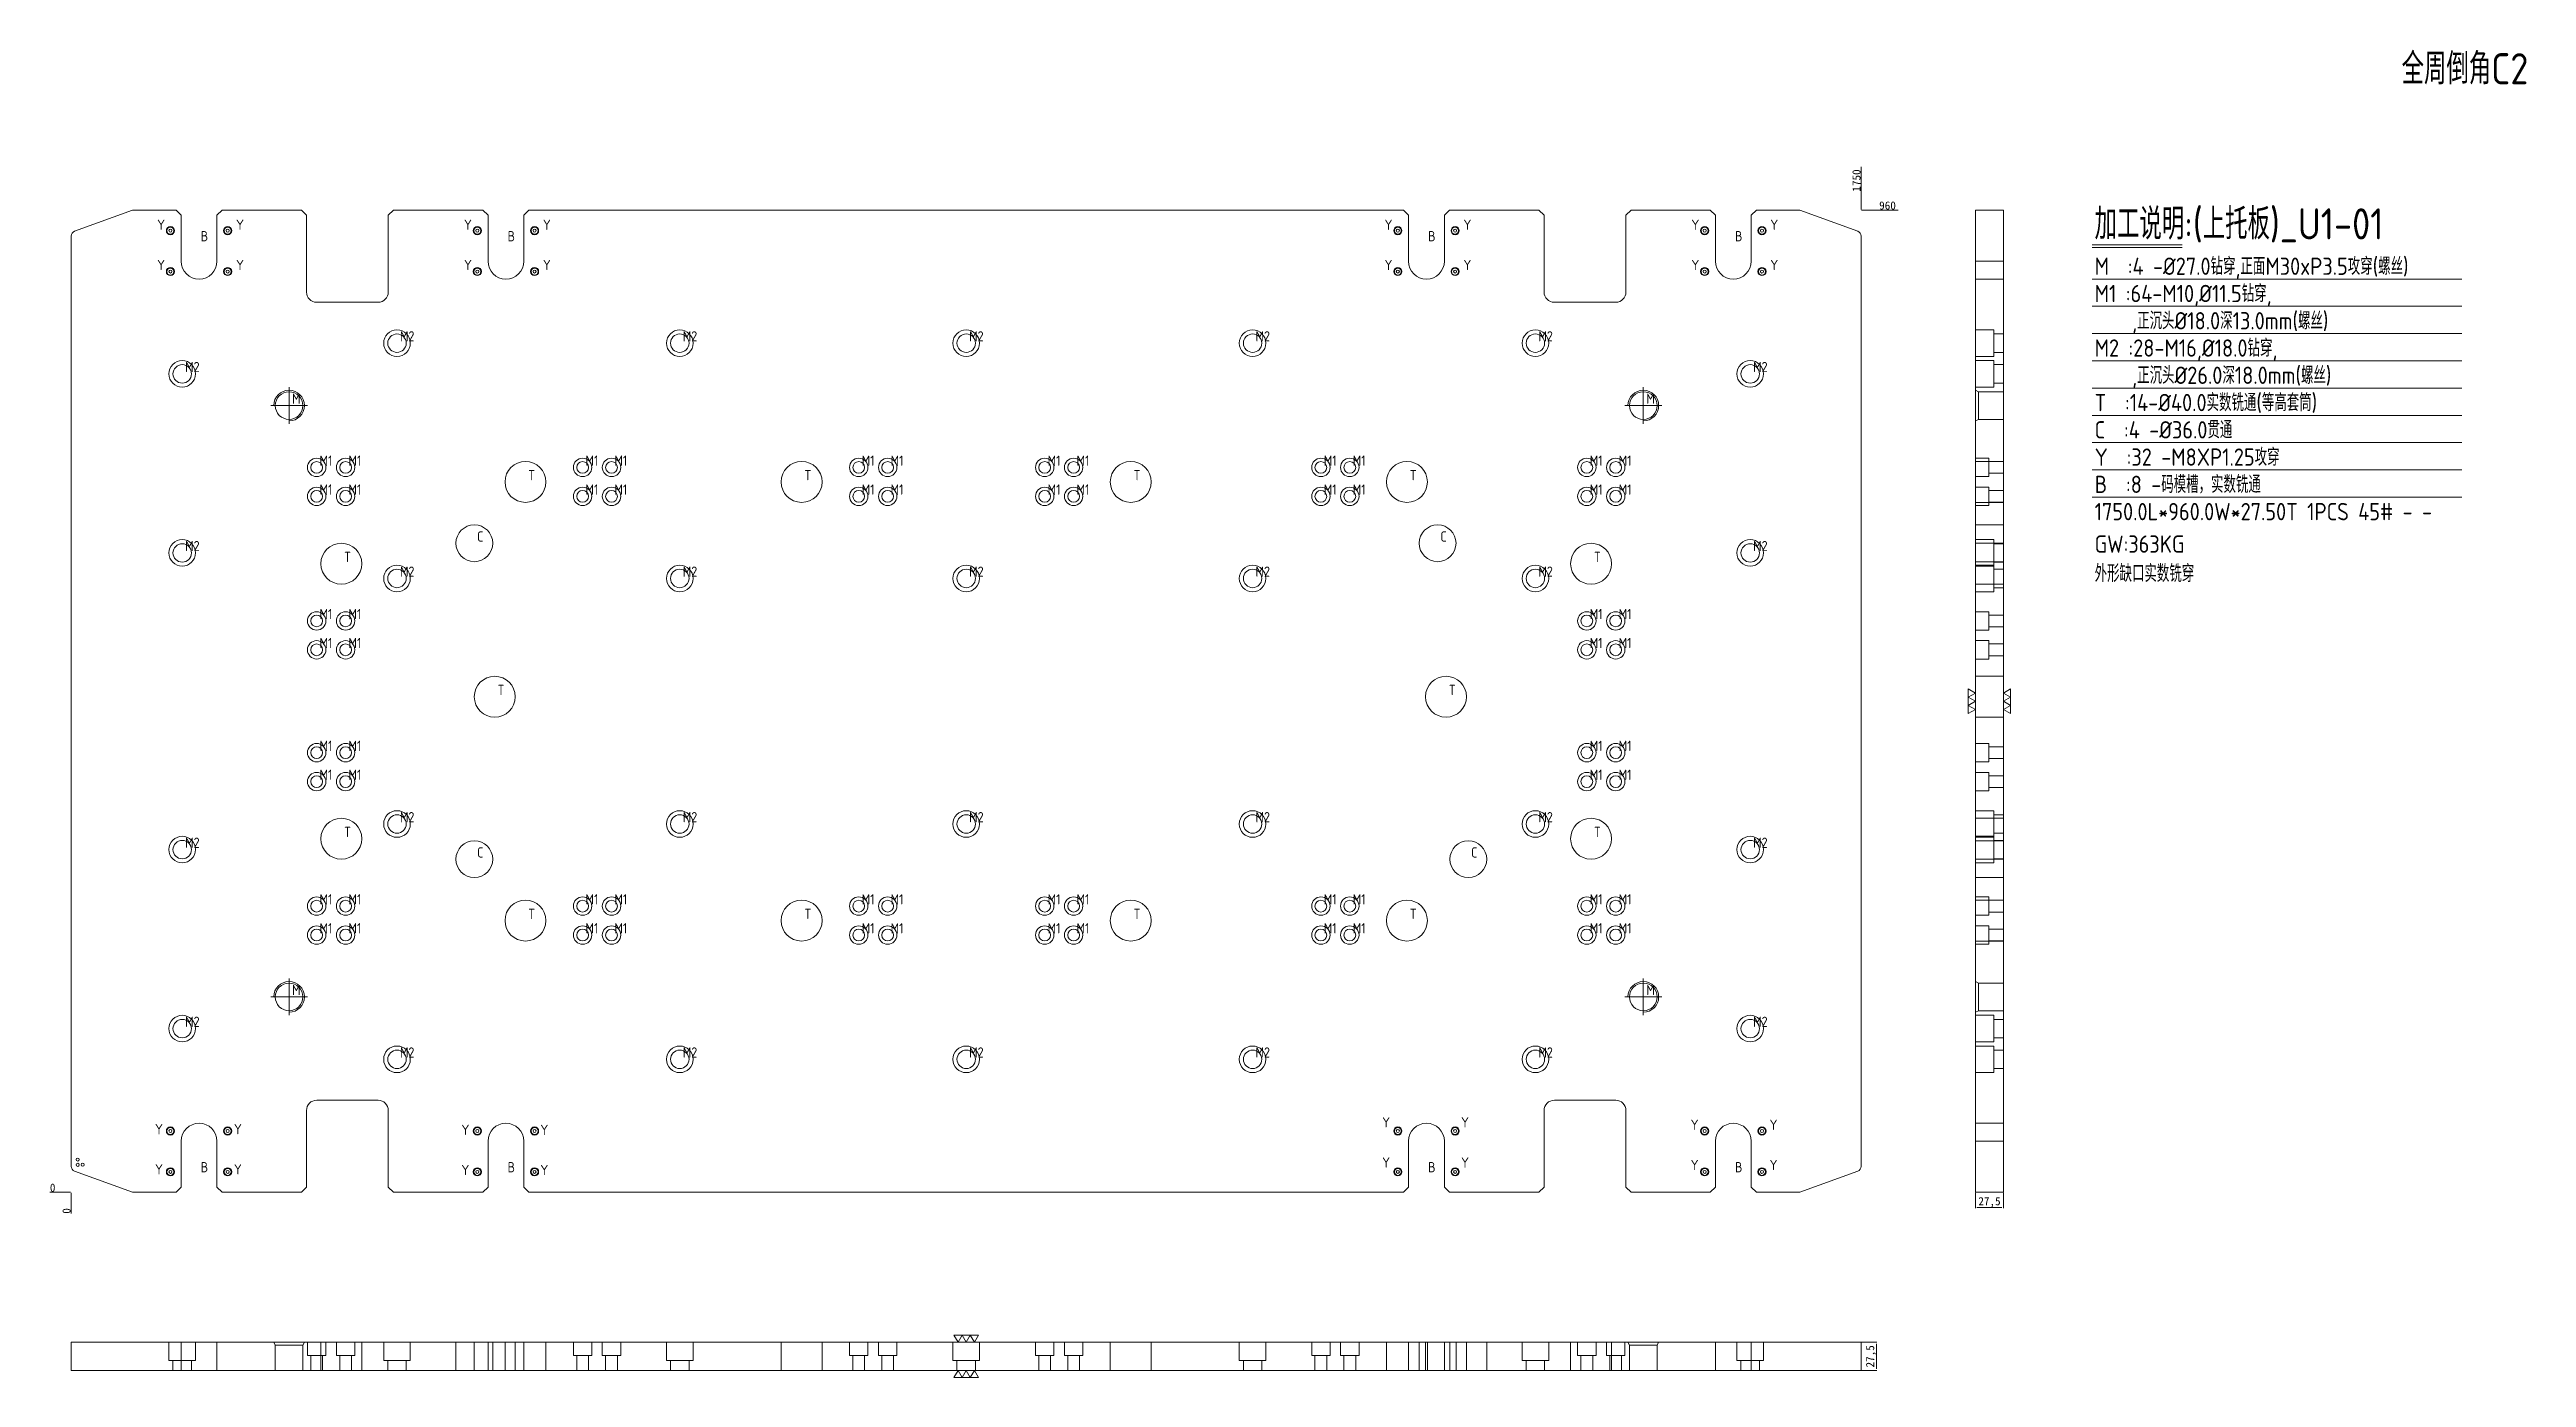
# Model space of a CAD drawing. Header units: millimetres. Extents: x 11019 to 13440, y 85919 to 87217.
import ezdxf

# ---------------------------------------------------------------- set-up
doc = ezdxf.new("R2010")
doc.units = ezdxf.units.MM
doc.linetypes.add('CENTER', pattern=[0])
doc.linetypes.add('DASHED', pattern=[0])
doc.layers.add('151', color=7, linetype='Continuous', true_color=0xffffff)
doc.layers.add('U1', color=7, linetype='Continuous', true_color=0xffffff)
doc.layers.add('dim', color=4, linetype='Continuous')
doc.layers.add('dim_temp', color=161, linetype='Continuous', lineweight=9)
doc.styles.add('_PUG_ERP', font='txt')
doc.styles.add('gbenor', font='gbenor.shx', dxfattribs={"bigfont": 'gbcbig'})
doc.dimstyles.new('_PUG_ERP', dxfattribs={"dimtxt": 8, "dimasz": 1.5, "dimexe": 0.5, "dimexo": 0.5, "dimgap": 0.5, "dimtad": 1, "dimtxsty": '_PUG_ERP', "dimblk": 'CLOSEDBLANK', "dimcen": 0, "dimclrd": 4, "dimclre": 4, "dimclrt": 3, "dimazin": 3, "dimtfac": 1, "dimtmove": 0, "dimatfit": 3, "dimldrblk": 'CLOSEDBLANK', "dimlwd": 9, "dimlwe": 9})

# ---------------------------------------------------------------- blocks, each defined once
blk = doc.blocks.new('*D1266')
at = {"layer": 'Defpoints', "color": 0}
for p in [(12789.8, 87060), (12804.8, 87060), (11039.8, 86100)]:
    blk.add_point(p, dxfattribs=at)
at = {"layer": 'dim_temp', "color": 4, "lineweight": 9}
blk.add_line((12790.2, 87060), (12825.8, 87060), dxfattribs=at)
at = {"layer": 'dim_temp', "color": 3, "lineweight": 18, "insert": (12815.5, 87064.5), "char_height": 8, "attachment_point": 5, "style": '_PUG_ERP'}
blk.add_mtext('960', dxfattribs=at)
blk = doc.blocks.new('_ClosedBlank')
blk = doc.blocks.new('*D1267')
at = {"layer": 'Defpoints', "color": 0}
for p in [(11024.8, 86100), (11039.8, 86100), (11039.8, 86100)]:
    blk.add_point(p, dxfattribs=at)
at = {"layer": 'dim_temp', "color": 4, "lineweight": 9}
blk.add_line((11039.2, 86100), (11018.9, 86100), dxfattribs=at)
at = {"layer": 'dim_temp', "color": 3, "lineweight": 18, "insert": (11021.6, 86104.5), "char_height": 8, "attachment_point": 5, "style": '_PUG_ERP'}
blk.add_mtext('0', dxfattribs=at)
blk = doc.blocks.new('*D1268')
at = {"layer": 'Defpoints', "color": 0}
for p in [(11039.8, 86100), (11039.8, 86100), (11039.8, 86085)]:
    blk.add_point(p, dxfattribs=at)
at = {"layer": 'dim_temp', "color": 4, "lineweight": 9}
blk.add_line((11039.8, 86099.5), (11039.8, 86079.2), dxfattribs=at)
at = {"layer": 'dim_temp', "color": 3, "lineweight": 18, "insert": (11035.2, 86081.8), "char_height": 8, "attachment_point": 5, "rotation": 90, "style": '_PUG_ERP'}
blk.add_mtext('0', dxfattribs=at)
blk = doc.blocks.new('*D1269')
at = {"layer": 'Defpoints', "color": 0}
for p in [(12789.8, 87075), (12789.8, 87060), (11039.8, 86100)]:
    blk.add_point(p, dxfattribs=at)
at = {"layer": 'dim_temp', "color": 4, "lineweight": 9}
blk.add_line((12789.8, 87060.5), (12789.8, 87102.5), dxfattribs=at)
at = {"layer": 'dim_temp', "color": 3, "lineweight": 18, "insert": (12785.2, 87089), "char_height": 8, "attachment_point": 5, "rotation": 90, "style": '_PUG_ERP'}
blk.add_mtext('1750', dxfattribs=at)
blk = doc.blocks.new('*D1270')
at = {"layer": 'Defpoints', "color": 0}
for p in [(12789.8, 85953.5), (12789.8, 85926), (12804.8, 85926)]:
    blk.add_point(p, dxfattribs=at)
at = {"layer": 'dim_temp', "color": 4, "lineweight": 9}
for p, q in [((12790.2, 85953.5), (12805.2, 85953.5)), ((12804.8, 85952), (12804.8, 85927.5)), ((12790.2, 85926), (12805.2, 85926))]:
    blk.add_line(p, q, dxfattribs=at)
at = {"layer": 'dim_temp', "color": 3, "lineweight": 18, "insert": (12799.5, 85939.7), "char_height": 8, "attachment_point": 5, "rotation": 90, "style": '_PUG_ERP'}
blk.add_mtext('27,5', dxfattribs=at)
blk = doc.blocks.new('*D1271')
at = {"layer": 'Defpoints', "color": 0}
for p in [(12901.4, 86100), (12928.9, 86100), (12928.9, 86085)]:
    blk.add_point(p, dxfattribs=at)
at = {"layer": 'dim_temp', "color": 4, "lineweight": 9}
for p, q in [((12901.4, 86099.5), (12901.4, 86084.5)), ((12928.9, 86099.5), (12928.9, 86084.5)), ((12902.9, 86085), (12927.4, 86085))]:
    blk.add_line(p, q, dxfattribs=at)
at = {"layer": 'dim_temp', "color": 3, "lineweight": 18, "insert": (12915.2, 86090.3), "char_height": 8, "attachment_point": 5, "style": '_PUG_ERP'}
blk.add_mtext('27,5', dxfattribs=at)

msp = doc.modelspace()

# ---------------------------------------------------------------- linework, layer by layer
at = {"layer": '151', "color": 135, "linetype": 'Continuous', "lineweight": 13}
for p, q in [((11269.75, 87055), (11264.75, 87060)), ((11354.75, 87060), (11349.75, 87055)), ((12479.75, 87055), (12474.75, 87060)), ((12564.75, 87060), (12559.75, 87055)), ((11269.75, 86980), (11269.75, 87055)), ((11349.75, 87055), (11349.75, 86980)), ((12479.75, 87055), (12479.75, 86980)), ((12559.75, 86980), (12559.75, 87055)), ((11339.75, 86970), (11279.75, 86970)), ((12489.75, 86970), (12549.75, 86970)), ((11339.75, 86190), (11279.75, 86190)), ((12489.75, 86190), (12549.75, 86190)), ((11269.75, 86180), (11269.75, 86105)), ((11349.75, 86105), (11349.75, 86180)), ((12479.75, 86105), (12479.75, 86180)), ((12559.75, 86180), (12559.75, 86105)), ((11264.75, 86100), (11269.75, 86105)), ((11349.75, 86105), (11354.75, 86100)), ((12474.75, 86100), (12479.75, 86105)), ((12559.75, 86105), (12564.75, 86100))]:
    msp.add_line(p, q, dxfattribs=at)
for centre, start, end in [((11279.75, 86980), 180, 270), ((11339.75, 86980), 270, 0), ((12489.75, 86980), 180, 270), ((12549.75, 86980), 270, 0), ((11279.75, 86180), 90, 180), ((11339.75, 86180), 0, 90), ((12489.75, 86180), 90, 180), ((12549.75, 86180), 0, 90)]:
    msp.add_arc(centre, 10, start, end, dxfattribs=at)
at = {"layer": 'dim', "color": 20, "linetype": 'Continuous', "lineweight": 18}
for p, q in [((11906.75, 85953.475), (11902.75, 85960.403)), ((11926.75, 85960.403), (11902.75, 85960.403)), ((11906.75, 85953.475), (11910.75, 85960.403)), ((11914.75, 85953.475), (11910.75, 85960.403)), ((11914.75, 85953.475), (11918.75, 85960.403)), ((11922.75, 85953.475), (11918.75, 85960.403)), ((11922.75, 85953.475), (11926.75, 85960.403)), ((11906.75, 85925.975), (11902.75, 85919.047)), ((11926.75, 85919.047), (11902.75, 85919.047)), ((11906.75, 85925.975), (11910.75, 85919.047)), ((11914.75, 85925.975), (11910.75, 85919.047)), ((11914.75, 85925.975), (11918.75, 85919.047)), ((11922.75, 85925.975), (11918.75, 85919.047)), ((11922.75, 85925.975), (11926.75, 85919.047))]:
    msp.add_line(p, q, dxfattribs=at)
at = {"layer": 'dim', "lineweight": 18}
for centre in [(11046.116, 86132.02), (11046.116, 86126.851), (11050.857, 86126.958)]:
    msp.add_circle(centre, 1.523, dxfattribs=at)
at = {"layer": 'U1', "color": 135, "linetype": 'Continuous', "lineweight": 18}
for p, q in [((11099.75, 87060), (11043.04, 87039.359)), ((11099.75, 87060), (11142.25, 87060)), ((11147.25, 87055), (11142.25, 87060)), ((11187.25, 87060), (11264.75, 87060)), ((11354.75, 87060), (11442.25, 87060)), ((11447.25, 87055), (11442.25, 87060)), ((11487.25, 87060), (12342.25, 87060)), ((12342.25, 87060), (12347.25, 87055)), ((12387.25, 87060), (12474.75, 87060)), ((12564.75, 87060), (12642.25, 87060)), ((12642.25, 87060), (12647.25, 87055)), ((12687.25, 87060), (12729.75, 87060)), ((12729.75, 87060), (12786.46, 87039.359)), ((12901.415, 87060), (12901.415, 86100)), ((12928.915, 87060), (12901.415, 87060)), ((12928.915, 87060), (12928.915, 86100)), ((11039.75, 87034.661), (11039.75, 86125.339)), ((11147.25, 87055), (11147.25, 87010)), ((11447.25, 87010), (11447.25, 87055)), ((12347.25, 87055), (12347.25, 87010)), ((12647.25, 87055), (12647.25, 87010)), ((12789.75, 87034.661), (12789.75, 86125.339)), ((11147.25, 86150), (11147.25, 86105)), ((11447.25, 86105), (11447.25, 86150)), ((12347.25, 86150), (12347.25, 86105)), ((12647.25, 86150), (12647.25, 86105)), ((11099.75, 86100), (11043.04, 86120.641)), ((12729.75, 86100), (12786.46, 86120.641)), ((11099.75, 86100), (11142.25, 86100)), ((11147.25, 86105), (11142.25, 86100)), ((11187.25, 86100), (11264.75, 86100)), ((11354.75, 86100), (11442.25, 86100)), ((11447.25, 86105), (11442.25, 86100)), ((11487.25, 86100), (12342.25, 86100)), ((12347.25, 86105), (12342.25, 86100)), ((12387.25, 86100), (12474.75, 86100)), ((12564.75, 86100), (12642.25, 86100)), ((12647.25, 86105), (12642.25, 86100)), ((12687.25, 86100), (12729.75, 86100)), ((12901.415, 86100), (12928.915, 86100)), ((11039.75, 85925.975), (11039.75, 85953.475)), ((11039.75, 85953.475), (11147.25, 85953.475)), ((11182.25, 85953.475), (11147.25, 85953.475)), ((11147.25, 85953.475), (11147.25, 85925.975)), ((11182.25, 85953.475), (11447.25, 85953.475)), ((11482.25, 85953.475), (11447.25, 85953.475)), ((11447.25, 85925.975), (11447.25, 85953.475)), ((11482.25, 85953.475), (12347.25, 85953.475)), ((12382.25, 85953.475), (12347.25, 85953.475)), ((12347.25, 85925.975), (12347.25, 85953.475)), ((12382.25, 85953.475), (12647.25, 85953.475)), ((12682.25, 85953.475), (12647.25, 85953.475)), ((12647.25, 85925.975), (12647.25, 85953.475)), ((12682.25, 85953.475), (12789.75, 85953.475)), ((12789.75, 85953.475), (12789.75, 85925.975)), ((11147.25, 85925.975), (11039.75, 85925.975)), ((11147.25, 85925.975), (11182.25, 85925.975)), ((11447.25, 85925.975), (11182.25, 85925.975)), ((11447.25, 85925.975), (11482.25, 85925.975)), ((12347.25, 85925.975), (11482.25, 85925.975)), ((12347.25, 85925.975), (12382.25, 85925.975)), ((12647.25, 85925.975), (12382.25, 85925.975)), ((12647.25, 85925.975), (12682.25, 85925.975)), ((12789.75, 85925.975), (12682.25, 85925.975))]:
    msp.add_line(p, q, dxfattribs=at)
at = {"layer": 'U1', "linetype": 'Continuous', "lineweight": 18}
for p, q in [((11182.25, 87055), (11187.25, 87060)), ((11482.25, 87055), (11487.25, 87060)), ((12382.25, 87055), (12387.25, 87060)), ((12682.25, 87055), (12687.25, 87060)), ((11187.25, 86100), (11182.25, 86105)), ((11487.25, 86100), (11482.25, 86105)), ((12387.25, 86100), (12382.25, 86105)), ((12687.25, 86100), (12682.25, 86105))]:
    msp.add_line(p, q, dxfattribs=at)
at = {"layer": 'U1', "color": 31, "linetype": 'Continuous', "lineweight": 18}
for p, q in [((11182.25, 87055), (11182.25, 87010)), ((11482.25, 87010), (11482.25, 87055)), ((12382.25, 87055), (12382.25, 87010)), ((12682.25, 87055), (12682.25, 87010)), ((11182.25, 86150), (11182.25, 86105)), ((11482.25, 86105), (11482.25, 86150)), ((12382.25, 86150), (12382.25, 86105)), ((12682.25, 86150), (12682.25, 86105)), ((11182.25, 85953.475), (11182.25, 85925.975)), ((11482.25, 85953.475), (11482.25, 85925.975)), ((12382.25, 85953.475), (12382.25, 85925.975)), ((12682.25, 85925.975), (12682.25, 85953.475))]:
    msp.add_line(p, q, dxfattribs=at)
at = {"layer": 'U1', "color": 155, "linetype": 'DASHED', "lineweight": 13, "ltscale": 1.707332}
for p, q in [((12901.415, 87010), (12928.915, 87010)), ((12901.415, 87010), (12928.915, 87010)), ((12901.415, 87010), (12928.915, 87010)), ((12901.415, 87010), (12928.915, 87010)), ((12901.415, 87010), (12928.915, 87010)), ((12901.415, 87010), (12928.915, 87010)), ((12901.415, 87010), (12928.915, 87010)), ((12901.415, 87010), (12928.915, 87010)), ((12901.415, 86150), (12928.915, 86150)), ((12901.415, 86150), (12928.915, 86150)), ((12901.415, 86150), (12928.915, 86150)), ((12901.415, 86150), (12928.915, 86150)), ((12901.415, 86150), (12928.915, 86150)), ((12901.415, 86150), (12928.915, 86150)), ((12901.415, 86150), (12928.915, 86150)), ((12901.415, 86150), (12928.915, 86150))]:
    msp.add_line(p, q, dxfattribs=at)
at = {"layer": 'U1', "color": 8, "linetype": 'Continuous', "lineweight": 18}
for p, q in [((13015.459, 87026.109), (13103.616, 87026.109)), ((13015.459, 87023.574), (13103.616, 87023.574)), ((13015.459, 86992.699), (13376.848, 86992.699)), ((13015.459, 86966.049), (13376.848, 86966.049)), ((13015.459, 86939.399), (13376.848, 86939.399)), ((13015.459, 86912.749), (13376.848, 86912.749)), ((13015.459, 86886.099), (13376.848, 86886.099)), ((13015.459, 86859.449), (13376.848, 86859.449)), ((13015.459, 86832.799), (13376.848, 86832.799)), ((13015.459, 86806.149), (13376.848, 86806.149)), ((13015.459, 86779.499), (13376.848, 86779.499))]:
    msp.add_line(p, q, dxfattribs=at)
at = {"layer": 'U1', "color": 135, "linetype": 'DASHED', "lineweight": 13, "ltscale": 1.707332}
for p, q in [((12901.415, 86992.5), (12928.915, 86992.5)), ((12928.915, 86752.4), (12901.415, 86752.4)), ((12901.415, 86716.4), (12928.915, 86716.4)), ((12928.915, 86443.6), (12901.415, 86443.6)), ((12901.415, 86407.6), (12928.915, 86407.6)), ((12928.915, 86167.5), (12901.415, 86167.5)), ((11415.85, 85953.475), (11415.85, 85925.975)), ((11451.85, 85925.975), (11451.85, 85953.475)), ((12357.65, 85953.475), (12357.65, 85925.975)), ((12387.65, 85953.475), (12387.65, 85925.975)), ((12393.65, 85925.975), (12393.65, 85953.475)), ((12423.65, 85925.975), (12423.65, 85953.475))]:
    msp.add_line(p, q, dxfattribs=at)
at = {"layer": 'U1', "color": 31, "linetype": 'DASHED', "lineweight": 13, "ltscale": 1.707332}
for p, q in [((12919.415, 86943), (12901.415, 86943)), ((12919.415, 86917), (12919.415, 86943)), ((12928.915, 86939.004), (12919.415, 86939.004)), ((12901.415, 86917), (12919.415, 86917)), ((12919.415, 86913), (12901.415, 86913)), ((12919.415, 86920.996), (12928.915, 86920.996)), ((12919.415, 86887), (12919.415, 86913)), ((12928.915, 86909.004), (12919.415, 86909.004)), ((12919.415, 86890.996), (12928.915, 86890.996)), ((12901.415, 86887), (12919.415, 86887)), ((12914.415, 86817.542), (12901.415, 86817.542)), ((12914.415, 86817.542), (12914.415, 86799.542)), ((12928.915, 86814.401), (12901.415, 86814.401)), ((12901.415, 86799.542), (12914.415, 86799.542)), ((12928.915, 86814.296), (12914.415, 86814.296)), ((12914.415, 86802.789), (12928.915, 86802.789)), ((12914.415, 86789.258), (12901.415, 86789.258)), ((12901.415, 86774.399), (12928.915, 86774.399)), ((12901.415, 86771.258), (12914.415, 86771.258)), ((12914.415, 86789.258), (12914.415, 86771.258)), ((12928.915, 86786.011), (12914.415, 86786.011)), ((12914.415, 86774.504), (12928.915, 86774.504)), ((12919.415, 86738), (12901.415, 86738)), ((12928.915, 86734.401), (12901.415, 86734.401)), ((12919.415, 86712), (12919.415, 86738)), ((12928.915, 86734.004), (12919.415, 86734.004)), ((12919.415, 86713), (12901.415, 86713)), ((12901.415, 86712), (12919.415, 86712)), ((12901.415, 86694.399), (12928.915, 86694.399)), ((12919.415, 86715.996), (12928.915, 86715.996)), ((12919.415, 86687), (12919.415, 86712)), ((12928.915, 86709.004), (12919.415, 86709.004)), ((12901.415, 86687), (12919.415, 86687)), ((12919.415, 86690.996), (12928.915, 86690.996)), ((12914.415, 86667.542), (12901.415, 86667.542)), ((12901.415, 86649.542), (12914.415, 86649.542)), ((12914.415, 86667.542), (12914.415, 86649.542)), ((12928.915, 86664.296), (12914.415, 86664.296)), ((12914.415, 86652.789), (12928.915, 86652.789)), ((12914.415, 86639.258), (12901.415, 86639.258)), ((12901.415, 86621.258), (12914.415, 86621.258)), ((12914.415, 86639.258), (12914.415, 86621.258)), ((12928.915, 86636.011), (12914.415, 86636.011)), ((12914.415, 86624.504), (12928.915, 86624.504)), ((12928.915, 86604.401), (12901.415, 86604.401)), ((12901.415, 86564.399), (12928.915, 86564.399)), ((12914.415, 86538.742), (12901.415, 86538.742)), ((12914.415, 86538.742), (12914.415, 86520.742)), ((12928.915, 86535.496), (12914.415, 86535.496)), ((12901.415, 86520.742), (12914.415, 86520.742)), ((12914.415, 86510.458), (12901.415, 86510.458)), ((12914.415, 86523.989), (12928.915, 86523.989)), ((12914.415, 86510.458), (12914.415, 86492.458)), ((12928.915, 86507.211), (12914.415, 86507.211)), ((12901.415, 86492.458), (12914.415, 86492.458)), ((12914.415, 86495.704), (12928.915, 86495.704)), ((12919.415, 86473), (12901.415, 86473)), ((12928.915, 86465.601), (12901.415, 86465.601)), ((12919.415, 86473), (12919.415, 86448)), ((12928.915, 86469.004), (12919.415, 86469.004)), ((12919.415, 86448), (12901.415, 86448)), ((12901.415, 86447), (12919.415, 86447)), ((12919.415, 86450.996), (12928.915, 86450.996)), ((12919.415, 86448), (12919.415, 86422)), ((12928.915, 86444.004), (12919.415, 86444.004)), ((12901.415, 86425.599), (12928.915, 86425.599)), ((12901.415, 86422), (12919.415, 86422)), ((12919.415, 86425.996), (12928.915, 86425.996)), ((12914.415, 86388.742), (12901.415, 86388.742)), ((12928.915, 86385.601), (12901.415, 86385.601)), ((12914.415, 86388.742), (12914.415, 86370.742)), ((12928.915, 86385.496), (12914.415, 86385.496)), ((12901.415, 86370.742), (12914.415, 86370.742)), ((12914.415, 86360.458), (12901.415, 86360.458)), ((12914.415, 86373.989), (12928.915, 86373.989)), ((12914.415, 86360.458), (12914.415, 86342.458)), ((12928.915, 86357.211), (12914.415, 86357.211)), ((12901.415, 86345.599), (12928.915, 86345.599)), ((12901.415, 86342.458), (12914.415, 86342.458)), ((12914.415, 86345.704), (12928.915, 86345.704)), ((12919.415, 86273), (12901.415, 86273)), ((12919.415, 86273), (12919.415, 86247)), ((12928.915, 86269.004), (12919.415, 86269.004)), ((12901.415, 86247), (12919.415, 86247)), ((12919.415, 86243), (12901.415, 86243)), ((12919.415, 86250.996), (12928.915, 86250.996)), ((12919.415, 86243), (12919.415, 86217)), ((12928.915, 86239.004), (12919.415, 86239.004)), ((12901.415, 86217), (12919.415, 86217)), ((12919.415, 86220.996), (12928.915, 86220.996)), ((11135.25, 85953.475), (11135.25, 85935.475)), ((11161.25, 85935.475), (11161.25, 85953.475)), ((11270.708, 85953.475), (11270.708, 85940.475)), ((11283.849, 85953.475), (11283.849, 85925.975)), ((11288.708, 85940.475), (11288.708, 85953.475)), ((11298.992, 85953.475), (11298.992, 85940.475)), ((11316.992, 85940.475), (11316.992, 85953.475)), ((11323.851, 85925.975), (11323.851, 85953.475)), ((11345.25, 85953.475), (11345.25, 85935.475)), ((11371.25, 85935.475), (11371.25, 85953.475)), ((11433.849, 85953.475), (11433.849, 85925.975)), ((11463.849, 85953.475), (11463.849, 85925.975)), ((11473.851, 85925.975), (11473.851, 85953.475)), ((11503.851, 85925.975), (11503.851, 85953.475)), ((11530.708, 85953.475), (11530.708, 85940.475)), ((11548.708, 85940.475), (11548.708, 85953.475)), ((11558.992, 85953.475), (11558.992, 85940.475)), ((11576.992, 85940.475), (11576.992, 85953.475)), ((11621.75, 85953.475), (11621.75, 85935.475)), ((11647.75, 85935.475), (11647.75, 85953.475)), ((11733.849, 85953.475), (11733.849, 85925.975)), ((11773.851, 85925.975), (11773.851, 85953.475)), ((11800.708, 85953.475), (11800.708, 85940.475)), ((11818.708, 85940.475), (11818.708, 85953.475)), ((11828.992, 85953.475), (11828.992, 85940.475)), ((11846.992, 85940.475), (11846.992, 85953.475)), ((11901.75, 85953.475), (11901.75, 85935.475)), ((11927.75, 85935.475), (11927.75, 85953.475)), ((11982.508, 85953.475), (11982.508, 85940.475)), ((12000.508, 85940.475), (12000.508, 85953.475)), ((12010.792, 85953.475), (12010.792, 85940.475)), ((12028.792, 85940.475), (12028.792, 85953.475)), ((12055.649, 85953.475), (12055.649, 85925.975)), ((12095.651, 85925.975), (12095.651, 85953.475)), ((12181.75, 85953.475), (12181.75, 85935.475)), ((12207.75, 85935.475), (12207.75, 85953.475)), ((12252.508, 85953.475), (12252.508, 85940.475)), ((12270.508, 85940.475), (12270.508, 85953.475)), ((12280.792, 85953.475), (12280.792, 85940.475)), ((12298.792, 85940.475), (12298.792, 85953.475)), ((12325.649, 85953.475), (12325.649, 85925.975)), ((12363.849, 85953.475), (12363.849, 85925.975)), ((12365.651, 85925.975), (12365.651, 85953.475)), ((12403.851, 85925.975), (12403.851, 85953.475)), ((12458.25, 85953.475), (12458.25, 85935.475)), ((12484.25, 85935.475), (12484.25, 85953.475)), ((12505.649, 85953.475), (12505.649, 85925.975)), ((12512.508, 85953.475), (12512.508, 85940.475)), ((12530.508, 85940.475), (12530.508, 85953.475)), ((12540.792, 85953.475), (12540.792, 85940.475)), ((12545.651, 85925.975), (12545.651, 85953.475)), ((12558.792, 85940.475), (12558.792, 85953.475)), ((12668.25, 85953.475), (12668.25, 85935.475)), ((12694.25, 85935.475), (12694.25, 85953.475)), ((11135.25, 85935.475), (11161.25, 85935.475)), ((11139.246, 85935.475), (11139.246, 85925.975)), ((11157.254, 85925.975), (11157.254, 85935.475)), ((11270.708, 85940.475), (11288.708, 85940.475)), ((11273.954, 85940.475), (11273.954, 85925.975)), ((11285.461, 85925.975), (11285.461, 85940.475)), ((11298.992, 85940.475), (11316.992, 85940.475)), ((11302.239, 85940.475), (11302.239, 85925.975)), ((11313.746, 85925.975), (11313.746, 85940.475)), ((11345.25, 85935.475), (11371.25, 85935.475)), ((11349.246, 85935.475), (11349.246, 85925.975)), ((11367.254, 85925.975), (11367.254, 85935.475)), ((11530.708, 85940.475), (11548.708, 85940.475)), ((11533.954, 85940.475), (11533.954, 85925.975)), ((11545.461, 85925.975), (11545.461, 85940.475)), ((11558.992, 85940.475), (11576.992, 85940.475)), ((11562.239, 85940.475), (11562.239, 85925.975)), ((11573.746, 85925.975), (11573.746, 85940.475)), ((11621.75, 85935.475), (11647.75, 85935.475)), ((11625.746, 85935.475), (11625.746, 85925.975)), ((11643.754, 85925.975), (11643.754, 85935.475)), ((11800.708, 85940.475), (11818.708, 85940.475)), ((11803.954, 85940.475), (11803.954, 85925.975)), ((11815.461, 85925.975), (11815.461, 85940.475)), ((11828.992, 85940.475), (11846.992, 85940.475)), ((11832.239, 85940.475), (11832.239, 85925.975)), ((11843.746, 85925.975), (11843.746, 85940.475)), ((11901.75, 85935.475), (11927.75, 85935.475)), ((11905.746, 85935.475), (11905.746, 85925.975)), ((11923.754, 85925.975), (11923.754, 85935.475)), ((11982.508, 85940.475), (12000.508, 85940.475)), ((11985.754, 85940.475), (11985.754, 85925.975)), ((11997.261, 85925.975), (11997.261, 85940.475)), ((12010.792, 85940.475), (12028.792, 85940.475)), ((12014.039, 85940.475), (12014.039, 85925.975)), ((12025.546, 85925.975), (12025.546, 85940.475)), ((12181.75, 85935.475), (12207.75, 85935.475)), ((12185.746, 85935.475), (12185.746, 85925.975)), ((12203.754, 85925.975), (12203.754, 85935.475)), ((12252.508, 85940.475), (12270.508, 85940.475)), ((12255.754, 85940.475), (12255.754, 85925.975)), ((12267.261, 85925.975), (12267.261, 85940.475)), ((12280.792, 85940.475), (12298.792, 85940.475)), ((12284.039, 85940.475), (12284.039, 85925.975)), ((12295.546, 85925.975), (12295.546, 85940.475)), ((12458.25, 85935.475), (12484.25, 85935.475)), ((12462.246, 85935.475), (12462.246, 85925.975)), ((12480.254, 85925.975), (12480.254, 85935.475)), ((12512.508, 85940.475), (12530.508, 85940.475)), ((12515.754, 85940.475), (12515.754, 85925.975)), ((12527.261, 85925.975), (12527.261, 85940.475)), ((12540.792, 85940.475), (12558.792, 85940.475)), ((12544.039, 85940.475), (12544.039, 85925.975)), ((12555.546, 85925.975), (12555.546, 85940.475)), ((12668.25, 85935.475), (12694.25, 85935.475)), ((12672.246, 85935.475), (12672.246, 85925.975)), ((12690.254, 85925.975), (12690.254, 85935.475))]:
    msp.add_line(p, q, dxfattribs=at)
at = {"layer": 'U1', "color": 1, "linetype": 'CENTER', "lineweight": 18, "ltscale": 1.707332}
for p, q in [((11234.75, 86869), (11270.75, 86869)), ((11252.75, 86851), (11252.75, 86887)), ((12558.75, 86869), (12594.75, 86869)), ((12576.75, 86851), (12576.75, 86887)), ((11252.75, 86273), (11252.75, 86309)), ((12576.75, 86273), (12576.75, 86309)), ((11234.75, 86291), (11270.75, 86291)), ((12558.75, 86291), (12594.75, 86291))]:
    msp.add_line(p, q, dxfattribs=at)
at = {"layer": 'U1', "color": 5, "linetype": 'DASHED', "lineweight": 13, "ltscale": 1.707332}
for p, q in [((12904.409, 86882.503), (12901.415, 86884)), ((12928.915, 86882.503), (12904.409, 86882.503)), ((12904.409, 86882.503), (12904.409, 86869)), ((12904.409, 86869), (12904.409, 86855.497)), ((12901.415, 86854), (12904.409, 86855.497)), ((12904.409, 86855.497), (12928.915, 86855.497)), ((12904.409, 86304.503), (12901.415, 86306)), ((12928.915, 86304.503), (12904.409, 86304.503)), ((12904.409, 86291), (12904.409, 86304.503)), ((12904.409, 86277.497), (12904.409, 86291)), ((12901.415, 86276), (12904.409, 86277.497)), ((12904.409, 86277.497), (12928.915, 86277.497)), ((11237.75, 85953.475), (11239.247, 85950.481)), ((11239.247, 85950.481), (11239.247, 85925.975)), ((11239.247, 85950.481), (11266.253, 85950.481)), ((11266.253, 85950.481), (11267.75, 85953.475)), ((11266.253, 85925.975), (11266.253, 85950.481)), ((12561.75, 85953.475), (12563.247, 85950.481)), ((12563.247, 85950.481), (12563.247, 85925.975)), ((12590.253, 85950.481), (12563.247, 85950.481)), ((12590.253, 85950.481), (12591.75, 85953.475)), ((12590.253, 85925.975), (12590.253, 85950.481))]:
    msp.add_line(p, q, dxfattribs=at)
at = {"layer": 'U1', "color": 20, "linetype": 'Continuous', "lineweight": 18}
for p, q in [((12901.415, 86588), (12894.487, 86592)), ((12894.487, 86592), (12894.487, 86568)), ((12901.415, 86588), (12894.487, 86584)), ((12901.415, 86580), (12894.487, 86584)), ((12901.415, 86580), (12894.487, 86576)), ((12901.415, 86572), (12894.487, 86576)), ((12928.915, 86588), (12935.843, 86592)), ((12928.915, 86588), (12935.843, 86584)), ((12928.915, 86580), (12935.843, 86584)), ((12928.915, 86580), (12935.843, 86576)), ((12928.915, 86572), (12935.843, 86576)), ((12935.843, 86592), (12935.843, 86568)), ((12901.415, 86572), (12894.487, 86568)), ((12928.915, 86572), (12935.843, 86568))]:
    msp.add_line(p, q, dxfattribs=at)
at = {"layer": 'U1', "color": 42, "linetype": 'Continuous', "lineweight": 18}
for centre, radius in [((11136.749, 87040), 4), ((11136.749, 87040), 3.403), ((11136.749, 87040), 1.483), ((11192.749, 87040), 4), ((11192.749, 87040), 3.403), ((11192.749, 87040), 1.483), ((11436.75, 87040), 4), ((11436.75, 87040), 3.403), ((11436.75, 87040), 1.483), ((11492.75, 87040), 4), ((11492.75, 87040), 3.403), ((11492.75, 87040), 1.483), ((12336.75, 87040), 4), ((12336.75, 87040), 3.403), ((12336.75, 87040), 1.483), ((12392.75, 87040), 4), ((12392.75, 87040), 3.403), ((12392.75, 87040), 1.483), ((12636.749, 87040), 4), ((12636.749, 87040), 3.403), ((12636.749, 87040), 1.483), ((12692.749, 87040), 4), ((12692.749, 87040), 3.403), ((12692.749, 87040), 1.483), ((11136.749, 87000), 4), ((11136.749, 87000), 3.403), ((11136.749, 87000), 1.483), ((11192.749, 87000), 4), ((11192.749, 87000), 3.403), ((11192.749, 87000), 1.483), ((11436.75, 87000), 4), ((11436.75, 87000), 3.403), ((11436.75, 87000), 1.483), ((11492.75, 87000), 4), ((11492.75, 87000), 3.403), ((11492.75, 87000), 1.483), ((12336.75, 87000), 4), ((12336.75, 87000), 3.403), ((12336.75, 87000), 1.483), ((12392.75, 87000), 4), ((12392.75, 87000), 3.403), ((12392.75, 87000), 1.483), ((12636.749, 87000), 4), ((12636.749, 87000), 3.403), ((12636.749, 87000), 1.483), ((12692.749, 87000), 4), ((12692.749, 87000), 3.403), ((12692.749, 87000), 1.483), ((11358.25, 86930), 13), ((11358.25, 86930), 9.004), ((11634.75, 86930), 13), ((11634.75, 86930), 9.004), ((11914.75, 86930), 13), ((11914.75, 86930), 9.004), ((12194.75, 86930), 13), ((12194.75, 86930), 9.004), ((12471.25, 86930), 13), ((12471.25, 86930), 9.004), ((11148.25, 86900), 13), ((12681.25, 86900), 13), ((11148.25, 86900), 9.004), ((12681.25, 86900), 9.004), ((11252.75, 86869), 13.503), ((12576.75, 86869), 13.503), ((11279.708, 86808.542), 9), ((11307.992, 86808.542), 9), ((11539.708, 86808.542), 9), ((11567.992, 86808.542), 9), ((11809.708, 86808.542), 9), ((11837.992, 86808.542), 9), ((11991.508, 86808.542), 9), ((12019.792, 86808.542), 9), ((12261.508, 86808.542), 9), ((12289.792, 86808.542), 9), ((12521.508, 86808.542), 9), ((12549.792, 86808.542), 9), ((11279.708, 86808.542), 5.753), ((11307.992, 86808.542), 5.753), ((11483.85, 86794.4), 20.001), ((11539.708, 86808.542), 5.753), ((11567.992, 86808.542), 5.753), ((11753.85, 86794.4), 20.001), ((11809.708, 86808.542), 5.753), ((11837.992, 86808.542), 5.753), ((11991.508, 86808.542), 5.753), ((12019.792, 86808.542), 5.753), ((12075.65, 86794.4), 20.001), ((12261.508, 86808.542), 5.753), ((12289.792, 86808.542), 5.753), ((12345.65, 86794.4), 20.001), ((12521.508, 86808.542), 5.753), ((12549.792, 86808.542), 5.753), ((11279.708, 86780.258), 9), ((11279.708, 86780.258), 5.753), ((11307.992, 86780.258), 9), ((11307.992, 86780.258), 5.753), ((11539.708, 86780.258), 9), ((11539.708, 86780.258), 5.753), ((11567.992, 86780.258), 9), ((11567.992, 86780.258), 5.753), ((11809.708, 86780.258), 9), ((11809.708, 86780.258), 5.753), ((11837.992, 86780.258), 9), ((11837.992, 86780.258), 5.753), ((11991.508, 86780.258), 9), ((11991.508, 86780.258), 5.753), ((12019.792, 86780.258), 9), ((12019.792, 86780.258), 5.753), ((12261.508, 86780.258), 9), ((12261.508, 86780.258), 5.753), ((12289.792, 86780.258), 9), ((12289.792, 86780.258), 5.753), ((12521.508, 86780.258), 9), ((12521.508, 86780.258), 5.753), ((12549.792, 86780.258), 9), ((12549.792, 86780.258), 5.753), ((11433.85, 86734.4), 18), ((12375.65, 86734.4), 18), ((11148.25, 86725), 13), ((11148.25, 86725), 9.004), ((11303.85, 86714.4), 20.001), ((12525.65, 86714.4), 20.001), ((12681.25, 86725), 13), ((12681.25, 86725), 9.004), ((11358.25, 86700), 13), ((11358.25, 86700), 9.004), ((11634.75, 86700), 13), ((11634.75, 86700), 9.004), ((11914.75, 86700), 13), ((11914.75, 86700), 9.004), ((12194.75, 86700), 13), ((12194.75, 86700), 9.004), ((12471.25, 86700), 13), ((12471.25, 86700), 9.004), ((11279.708, 86658.542), 9), ((11279.708, 86658.542), 5.753), ((11307.992, 86658.542), 9), ((11307.992, 86658.542), 5.753), ((12521.508, 86658.542), 9), ((12521.508, 86658.542), 5.753), ((12549.792, 86658.542), 9), ((12549.792, 86658.542), 5.753), ((11279.708, 86630.258), 9), ((11279.708, 86630.258), 5.753), ((11307.992, 86630.258), 9), ((11307.992, 86630.258), 5.753), ((12521.508, 86630.258), 9), ((12521.508, 86630.258), 5.753), ((12549.792, 86630.258), 9), ((12549.792, 86630.258), 5.753), ((11453.85, 86584.4), 20.001), ((12383.85, 86584.4), 20.001), ((11279.708, 86529.742), 9), ((11279.708, 86529.742), 5.753), ((11307.992, 86529.742), 9), ((11307.992, 86529.742), 5.753), ((12521.508, 86529.742), 9), ((12521.508, 86529.742), 5.753), ((12549.792, 86529.742), 9), ((12549.792, 86529.742), 5.753), ((11279.708, 86501.458), 9), ((11279.708, 86501.458), 5.753), ((11307.992, 86501.458), 9), ((11307.992, 86501.458), 5.753), ((12521.508, 86501.458), 9), ((12521.508, 86501.458), 5.753), ((12549.792, 86501.458), 9), ((12549.792, 86501.458), 5.753), ((11303.85, 86445.6), 20.001), ((11358.25, 86460), 13), ((11358.25, 86460), 9.004), ((11634.75, 86460), 13), ((11634.75, 86460), 9.004), ((11914.75, 86460), 13), ((11914.75, 86460), 9.004), ((12194.75, 86460), 13), ((12194.75, 86460), 9.004), ((12471.25, 86460), 13), ((12471.25, 86460), 9.004), ((12525.65, 86445.6), 20.001), ((11148.25, 86435), 13), ((11148.25, 86435), 9.004), ((11433.85, 86425.6), 18), ((12405.65, 86425.6), 18), ((12681.25, 86435), 13), ((12681.25, 86435), 9.004), ((11279.708, 86379.742), 9), ((11279.708, 86379.742), 5.753), ((11307.992, 86379.742), 9), ((11307.992, 86379.742), 5.753), ((11483.85, 86365.6), 20.001), ((11539.708, 86379.742), 9), ((11539.708, 86379.742), 5.753), ((11567.992, 86379.742), 9), ((11567.992, 86379.742), 5.753), ((11753.85, 86365.6), 20.001), ((11809.708, 86379.742), 9), ((11809.708, 86379.742), 5.753), ((11837.992, 86379.742), 9), ((11837.992, 86379.742), 5.753), ((11991.508, 86379.742), 9), ((11991.508, 86379.742), 5.753), ((12019.792, 86379.742), 9), ((12019.792, 86379.742), 5.753), ((12075.65, 86365.6), 20.001), ((12261.508, 86379.742), 9), ((12261.508, 86379.742), 5.753), ((12289.792, 86379.742), 9), ((12289.792, 86379.742), 5.753), ((12345.65, 86365.6), 20.001), ((12521.508, 86379.742), 9), ((12521.508, 86379.742), 5.753), ((12549.792, 86379.742), 9), ((12549.792, 86379.742), 5.753), ((11279.708, 86351.458), 9), ((11279.708, 86351.458), 5.753), ((11307.992, 86351.458), 9), ((11307.992, 86351.458), 5.753), ((11539.708, 86351.458), 9), ((11539.708, 86351.458), 5.753), ((11567.992, 86351.458), 9), ((11567.992, 86351.458), 5.753), ((11809.708, 86351.458), 9), ((11809.708, 86351.458), 5.753), ((11837.992, 86351.458), 9), ((11837.992, 86351.458), 5.753), ((11991.508, 86351.458), 9), ((11991.508, 86351.458), 5.753), ((12019.792, 86351.458), 9), ((12019.792, 86351.458), 5.753), ((12261.508, 86351.458), 9), ((12261.508, 86351.458), 5.753), ((12289.792, 86351.458), 9), ((12289.792, 86351.458), 5.753), ((12521.508, 86351.458), 9), ((12521.508, 86351.458), 5.753), ((12549.792, 86351.458), 9), ((12549.792, 86351.458), 5.753), ((11252.75, 86291), 13.503), ((12576.75, 86291), 13.503), ((11148.25, 86260), 13), ((11148.25, 86260), 9.004), ((12681.25, 86260), 13), ((12681.25, 86260), 9.004), ((11358.25, 86230), 13), ((11358.25, 86230), 9.004), ((11634.75, 86230), 13), ((11634.75, 86230), 9.004), ((11914.75, 86230), 13), ((11914.75, 86230), 9.004), ((12194.75, 86230), 13), ((12194.75, 86230), 9.004), ((12471.25, 86230), 13), ((12471.25, 86230), 9.004), ((11136.749, 86160), 4), ((11136.749, 86160), 3.403), ((11136.749, 86160), 1.483), ((11192.749, 86160), 4), ((11192.749, 86160), 3.403), ((11192.749, 86160), 1.483), ((11436.75, 86160), 4), ((11436.75, 86160), 3.403), ((11436.75, 86160), 1.483), ((11492.75, 86160), 4), ((11492.75, 86160), 3.403), ((11492.75, 86160), 1.483), ((12336.75, 86160), 4), ((12336.75, 86160), 3.403), ((12336.75, 86160), 1.483), ((12392.75, 86160), 4), ((12392.75, 86160), 3.403), ((12392.75, 86160), 1.483), ((12636.749, 86160), 4), ((12636.749, 86160), 3.403), ((12636.749, 86160), 1.483), ((12692.749, 86160), 4), ((12692.749, 86160), 3.403), ((12692.749, 86160), 1.483), ((11136.749, 86120), 4), ((11136.749, 86120), 3.403), ((11136.749, 86120), 1.483), ((11192.749, 86120), 4), ((11192.749, 86120), 3.403), ((11192.749, 86120), 1.483), ((11436.75, 86120), 4), ((11436.75, 86120), 3.403), ((11436.75, 86120), 1.483), ((11492.75, 86120), 4), ((11492.75, 86120), 3.403), ((11492.75, 86120), 1.483), ((12336.75, 86120), 4), ((12336.75, 86120), 3.403), ((12336.75, 86120), 1.483), ((12392.75, 86120), 4), ((12392.75, 86120), 3.403), ((12392.75, 86120), 1.483), ((12636.749, 86120), 4), ((12636.749, 86120), 3.403), ((12636.749, 86120), 1.483), ((12692.749, 86120), 4), ((12692.749, 86120), 3.403), ((12692.749, 86120), 1.483)]:
    msp.add_circle(centre, radius, dxfattribs=at)
at = {"layer": 'U1', "color": 135, "linetype": 'Continuous', "lineweight": 18}
for centre, radius, start, end in [((11044.75, 87034.661), 5, 110, 180), ((12784.75, 87034.661), 5, 0, 70), ((11164.75, 87010), 17.5, 180, 0), ((11464.75, 87010), 17.5, 180, 0), ((12364.75, 87010), 17.5, 180, 0), ((12664.75, 87010), 17.5, 180, 0), ((11164.75, 86150), 17.5, 0, 180), ((11464.75, 86150), 17.5, 0, 180), ((12364.75, 86150), 17.5, 0, 180), ((12664.75, 86150), 17.5, 0, 180), ((11044.75, 86125.339), 5, 180, 250), ((12784.75, 86125.339), 5, 290, 0)]:
    msp.add_arc(centre, radius, start, end, dxfattribs=at)
at = {"layer": 'U1', "color": 42, "linetype": 'Continuous', "lineweight": 18}
for centre in [(11252.75, 86869), (12576.75, 86869), (11252.75, 86291), (12576.75, 86291)]:
    msp.add_arc(centre, 15, 270, 180, dxfattribs=at)

# ---------------------------------------------------------------- texts
at = {"layer": 'dim', "color": 4, "lineweight": 18, "style": 'gbenor'}
for s, p in [('Y', (11123.774, 87040.714)), ('B', (11166.357, 87029.551)), ('Y', (11200.932, 87040.714)), ('Y', (11423.774, 87040.714)), ('B', (11466.357, 87029.551)), ('Y', (11500.932, 87040.714)), ('Y', (12323.774, 87040.714)), ('Y', (12400.932, 87040.714)), ('Y', (12623.774, 87040.714)), ('Y', (12700.932, 87040.714)), ('Y', (11123.774, 87001.437)), ('Y', (11200.932, 87001.437)), ('Y', (11423.774, 87001.437)), ('Y', (11500.932, 87001.437)), ('Y', (12323.774, 87001.437)), ('Y', (12400.932, 87001.437)), ('Y', (12623.774, 87001.437)), ('Y', (12700.932, 87001.437)), ('M2', (11361.15, 86931.701)), ('M2', (11637.65, 86931.701)), ('M2', (11917.65, 86931.701)), ('M2', (11151.15, 86901.701)), ('M', (11255.69, 86870.721)), ('M1', (11282.528, 86810.203)), ('M1', (11310.812, 86810.203)), ('M1', (11542.528, 86810.203)), ('M1', (11570.812, 86810.203)), ('M1', (11812.528, 86810.203)), ('M1', (11840.812, 86810.203)), ('M1', (11994.328, 86810.203)), ('M1', (12022.612, 86810.203)), ('M1', (11282.528, 86781.919)), ('M1', (11310.812, 86781.919)), ('T', (11486.595, 86796.024)), ('M1', (11542.528, 86781.919)), ('M1', (11570.812, 86781.919)), ('T', (11756.595, 86796.024)), ('M1', (11812.528, 86781.919)), ('M1', (11840.812, 86781.919)), ('M1', (11994.328, 86781.919)), ('M1', (12022.612, 86781.919)), ('T', (12078.395, 86796.024)), ('C', (11436.595, 86736.024)), ('M2', (11151.15, 86726.701)), ('T', (11306.595, 86716.024)), ('M2', (11361.15, 86701.701)), ('M2', (11637.65, 86701.701)), ('M2', (11917.65, 86701.701)), ('M1', (11282.528, 86660.203)), ('M1', (11310.812, 86660.203)), ('M1', (11282.528, 86631.919)), ('M1', (11310.812, 86631.919)), ('T', (11456.595, 86586.024)), ('M1', (11282.528, 86531.403)), ('M1', (11310.812, 86531.403)), ('M1', (11282.528, 86503.119)), ('M1', (11310.812, 86503.119)), ('T', (11306.595, 86447.224)), ('M2', (11361.15, 86461.701)), ('M2', (11637.65, 86461.701)), ('M2', (11917.65, 86461.701)), ('M2', (11151.15, 86436.701)), ('C', (11436.595, 86427.224)), ('M1', (11282.528, 86381.403)), ('M1', (11310.812, 86381.403)), ('M1', (11542.528, 86381.403)), ('M1', (11570.812, 86381.403)), ('M1', (11812.528, 86381.403)), ('M1', (11840.812, 86381.403)), ('M1', (11994.328, 86381.403)), ('M1', (12022.612, 86381.403)), ('M1', (11282.528, 86353.119)), ('M1', (11310.812, 86353.119)), ('T', (11486.595, 86367.224)), ('M1', (11542.528, 86353.119)), ('M1', (11570.812, 86353.119)), ('T', (11756.595, 86367.224)), ('M1', (11812.528, 86353.119)), ('M1', (11840.812, 86353.119)), ('M1', (11994.328, 86353.119)), ('M1', (12022.612, 86353.119)), ('T', (12078.395, 86367.224)), ('M', (11255.69, 86292.721)), ('M2', (11151.15, 86261.701)), ('M2', (11361.15, 86231.701)), ('M2', (11637.65, 86231.701)), ('M2', (11917.65, 86231.701)), ('Y', (11121.714, 86156.74)), ('Y', (11198.872, 86156.74)), ('Y', (11421.281, 86156.067)), ('Y', (11498.44, 86156.067)), ('Y', (12321.46, 86163.422)), ('Y', (12398.618, 86163.422)), ('Y', (12623.054, 86161.02)), ('Y', (12700.213, 86161.02)), ('Y', (11121.714, 86117.464)), ('B', (11166.357, 86119.551)), ('Y', (11198.872, 86117.464)), ('Y', (11421.281, 86116.791)), ('B', (11466.357, 86119.551)), ('Y', (11498.44, 86116.791)), ('Y', (12321.46, 86124.145)), ('Y', (12398.618, 86124.145)), ('Y', (12623.054, 86121.744)), ('Y', (12700.213, 86121.744))]:
    msp.add_text(s, height=10, dxfattribs=at).set_placement(p)
at = {"layer": 'U1', "color": 3, "lineweight": 18, "style": 'gbenor'}
msp.add_text('全周倒角C2', height=30.42, dxfattribs=at).set_placement((13318.106, 87183.007))
at = {"layer": 'U1', "color": 4, "lineweight": 18, "style": 'gbenor'}
for s, height, p in [('加工说明:(上托板)_U1-01', 30.42, (13017.955, 87031.359)), ('B', 10, (12366.357, 87029.551)), ('B', 10, (12666.357, 87029.551)), ('M  :4 -%%c27.0钻穿,正面M30xP3.5攻穿(螺丝)', 16.9, (13017.994, 86996.742)), ('M1 :64-M10,%%c11.5钻穿,', 16.9, (13017.994, 86970.092)), ('    ,正沉头%%c18.0深13.0mm(螺丝)', 16.9, (13017.994, 86943.442)), ('M2', 10, (12197.65, 86931.701)), ('M2', 10, (12474.15, 86931.701)), ('M2 :28-M16,%%c18.0钻穿,', 16.9, (13017.994, 86916.792)), ('M2', 10, (12684.15, 86901.701)), ('    ,正沉头%%c26.0深18.0mm(螺丝)', 16.9, (13017.994, 86890.142)), ('M', 10, (12579.69, 86870.721)), ('T  :14-%%c40.0实数铣通(等高套筒)', 16.9, (13017.994, 86863.492)), ('C  :4 -%%c36.0贯通', 16.9, (13017.994, 86836.842)), ('M1', 10, (12264.328, 86810.203)), ('M1', 10, (12292.612, 86810.203)), ('M1', 10, (12524.328, 86810.203)), ('M1', 10, (12552.612, 86810.203)), ('Y  :32 -M8XP1.25攻穿', 16.9, (13017.994, 86810.192)), ('M1', 10, (12264.328, 86781.919)), ('M1', 10, (12292.612, 86781.919)), ('T', 10, (12348.395, 86796.024)), ('M1', 10, (12524.328, 86781.919)), ('M1', 10, (12552.612, 86781.919)), ('B  :8 -码模槽，实数铣通', 16.9, (13017.994, 86783.542)), ('1750.0L*960.0W*27.50T 1PCS 45# - - ', 16.9, (13017.994, 86756.892)), ('C', 10, (12378.395, 86736.024)), ('T', 10, (12528.395, 86716.024)), ('M2', 10, (12684.15, 86726.701)), ('GW:363KG ', 16.9, (13017.994, 86725.172)), ('M2', 10, (12197.65, 86701.701)), ('M2', 10, (12474.15, 86701.701)), ('外形缺口实数铣穿', 16.9, (13017.994, 86696.518)), ('M1', 10, (12524.328, 86660.203)), ('M1', 10, (12552.612, 86660.203)), ('M1', 10, (12524.328, 86631.919)), ('M1', 10, (12552.612, 86631.919)), ('T', 10, (12386.595, 86586.024)), ('M1', 10, (12524.328, 86531.403)), ('M1', 10, (12552.612, 86531.403)), ('M1', 10, (12524.328, 86503.119)), ('M1', 10, (12552.612, 86503.119)), ('M2', 10, (12197.65, 86461.701)), ('M2', 10, (12474.15, 86461.701)), ('T', 10, (12528.395, 86447.224)), ('C', 10, (12408.395, 86427.224)), ('M2', 10, (12684.15, 86436.701)), ('M1', 10, (12264.328, 86381.403)), ('M1', 10, (12292.612, 86381.403)), ('M1', 10, (12524.328, 86381.403)), ('M1', 10, (12552.612, 86381.403)), ('M1', 10, (12264.328, 86353.119)), ('M1', 10, (12292.612, 86353.119)), ('T', 10, (12348.395, 86367.224)), ('M1', 10, (12524.328, 86353.119)), ('M1', 10, (12552.612, 86353.119)), ('M', 10, (12579.69, 86292.721)), ('M2', 10, (12684.15, 86261.701)), ('M2', 10, (12197.65, 86231.701)), ('M2', 10, (12474.15, 86231.701)), ('B', 10, (12366.357, 86119.551)), ('B', 10, (12666.357, 86119.551))]:
    msp.add_text(s, height=height, dxfattribs=at).set_placement(p)

# ---------------------------------------------------------------- dimensions: what is measured, and where the dimension line sits
at = {"layer": 'dim_temp', "lineweight": 18}
for feature_location, offset, dtype, picture, middle in [((12789.75, 87060), (0, 15), 1, '*D1269', (12785.25, 87089.024)), ((12789.75, 87060), (15, 0), 0, '*D1266', (12815.536, 87064.5)), ((11039.75, 86100), (-15, 0), 0, '*D1267', (11021.583333333, 86104.5)), ((11039.75, 86100), (0, -15), 1, '*D1268', (11035.25, 86081.833333333))]:
    dim = msp.add_ordinate_dim(feature_location=feature_location, offset=offset, dtype=dtype, origin=(11039.75, 86100), dimstyle='_PUG_ERP', dxfattribs=at)
    dim.commit()
    dim.dimension.update_dxf_attribs({"geometry": picture, "text_midpoint": middle})
dim = msp.add_linear_dim(base=(12928.915, 86085), p1=(12901.415, 86100), p2=(12928.915, 86100), dimstyle='_PUG_ERP', dxfattribs=at)
dim.commit()
dim.dimension.update_dxf_attribs({"geometry": '*D1271', "text_midpoint": (12915.165, 86090.262)})
dim = msp.add_linear_dim(base=(12804.75, 85925.975), p1=(12789.75, 85953.475), p2=(12789.75, 85925.975), angle=90, dimstyle='_PUG_ERP', dxfattribs=at)
dim.commit()
dim.dimension.update_dxf_attribs({"geometry": '*D1270', "text_midpoint": (12799.488, 85939.725)})

doc.saveas('drawing.dxf')
